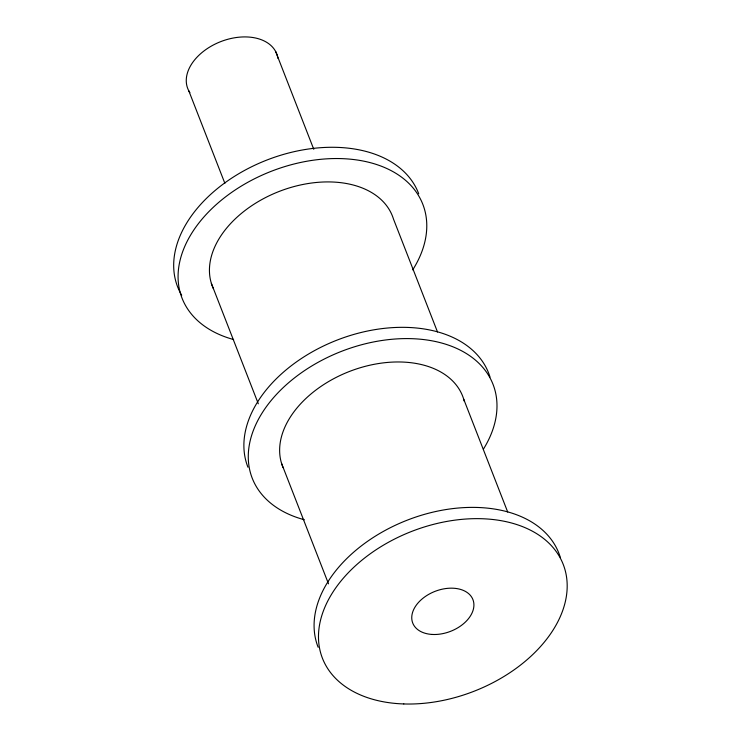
<?xml version="1.0" encoding="UTF-8"?>
<svg xmlns="http://www.w3.org/2000/svg" width="741" height="741" viewBox="0 0 741 741"><rect width="100%" height="100%" fill="white"/><g stroke="black" fill="none" stroke-linecap="round" stroke-linejoin="round"><path stroke-width="1.11" d="M437.505 331.977L393.49 219.086A96.636 64.161 -21.3 0 0 279.607 191.271A96.636 64.161 -21.3 0 0 213.352 288.582M463.69 399.14L507.705 512.031M275.633 51.472L313.776 149.311M188.825 90.884L224.875 183.342M211.361 283.368L258.313 403.789M281.561 463.421L328.513 583.843M318.148 647.273A129.212 85.789 -21.3 0 1 410.032 519.098A129.212 85.789 -21.3 0 1 560.215 557.102M283.099 467.608A96.636 64.161 -21.3 0 1 352.16 370.435A96.636 64.161 -21.3 0 1 464.292 401.289M304.375 519.747A129.212 85.789 -21.3 0 1 266.269 406.828A129.212 85.789 -21.3 0 1 433.161 341.045A129.212 85.789 -21.3 0 1 483.391 449.185M247.948 467.219A129.212 85.789 -21.3 0 1 339.832 339.045A129.212 85.789 -21.3 0 1 490.014 377.049M233.61 339.535A129.212 85.789 -21.3 0 1 196.476 226.209A129.212 85.789 -21.3 0 1 363.748 161.149A129.212 85.789 -21.3 0 1 412.718 269.872M181.702 295.242A129.212 85.789 -21.3 0 1 260.999 162.446A129.212 85.789 -21.3 0 1 418.721 193.799M189.9 92.662A47.757 31.706 -21.3 0 1 220.716 41.626A47.757 31.706 -21.3 0 1 277.931 58.354M403.808 703.95A129.212 85.789 -21.3 0 0 564.596 568.356A129.212 85.789 -21.3 0 0 360.08 561.706A129.212 85.789 -21.3 0 0 403.808 703.95M432.262 634.453A32.308 21.452 -21.3 0 0 473.434 601.164A32.308 21.452 -21.3 0 0 422.787 598.395A32.308 21.452 -21.3 0 0 432.262 634.453"/></g></svg>
